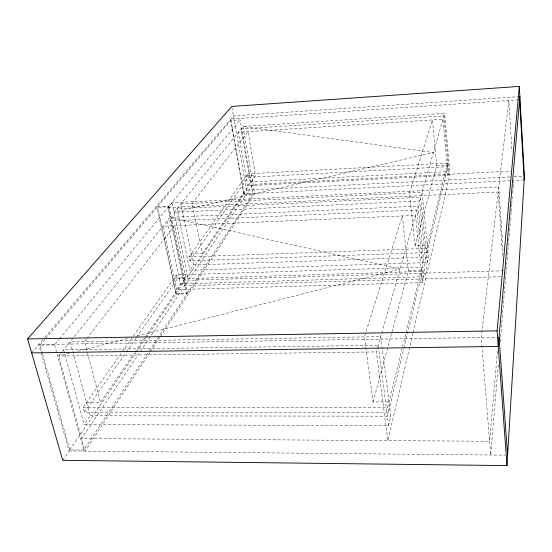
<?xml version="1.0" encoding="UTF-8"?>
<svg xmlns="http://www.w3.org/2000/svg" width="552" height="552" viewBox="0 0 552 552"><rect width="100%" height="100%" fill="white"/><g stroke="black" fill="none" stroke-linecap="round" stroke-linejoin="round"><path stroke-width="0.41" stroke-dasharray="2.76 2.07" d="M498.283 364.941L490.721 455.007L481.24 337.534L508.854 100.512L511.966 151.269M500.222 341.785L510.379 220.834M510.448 219.979L511.097 212.258M511.173 211.402L511.745 204.537M511.821 203.681L512.394 196.816M512.684 193.386L513.112 188.239M513.188 187.383L513.76 180.518L524.172 180.007M497.469 351.175L489.61 441.269L81.572 438.557L253.071 184.389L510.593 171.113M412.903 333.318L387.883 440.593L376.367 351.907L377.554 347.767M413.096 332.483L425.606 278.843L418.085 206.144L170.106 217.274L61.375 352.68M388.58 425.633L390.823 416.18L380.735 336.651L70.166 341.736L90.183 415.808L84.152 424.619L388.58 425.633L378.258 345.31L63.646 349.858L84.152 424.619M422.515 282.665L423.915 276.745L416.967 210.036L167.09 221.041L180.518 283.887L176.633 289.565L422.515 282.665L415.442 215.37L162.944 226.203L176.633 289.565M427.282 262.573L428.587 257.08L422.032 192.337L180.863 203.888L193.462 264.988L189.84 270.273L427.282 262.573L420.617 197.278L177.013 208.677L189.84 270.273M447.962 175.426L448.866 171.617L443.911 115.879L241.058 128.933L250.304 181.967L247.751 185.7L447.962 175.426L442.945 119.266L238.36 132.287L247.751 185.7M403.919 348.098L422.501 271.439L422.052 267.175L176.412 274.903L83.104 407.424L84.394 412.151L388.366 412.268L403.719 348.933M427.069 252.588L447.9 166.669L447.575 163.095L247.524 173.901L189.094 256.887L189.909 260.799L427.069 252.588L426.648 248.441L447.575 163.095M388.366 412.268L387.718 407.203L422.052 267.175M373.097 401.939L408.397 270.908L402.304 215.935L364.354 336.92L373.097 401.939L389.015 401.911M415.152 245.819L436.715 165.793L432.409 119.936L409.515 192.938L415.152 245.819L427.4 245.378M377.789 346.939L418.085 206.144M419.548 201.018L444.622 113.395L243.025 126.477L174.101 212.306L419.548 201.018L426.951 273.095L450.004 174.239L444.622 113.395M149.944 352.466L85.056 451.108L58.684 356.033L60.837 353.349M150.42 351.748L159.894 337.348M160.363 336.623L254.624 193.345L243.025 126.477L433.417 152.566L174.101 212.306M42.601 354.232L69.828 449.901L83.752 450.032L148.888 351.445M149.364 350.727L186.921 293.878L168.477 206.793L156.968 207.338L45.588 338.597M187.342 293.236L253.016 193.835L240.141 119.901L230.632 120.536L157.444 206.779L176.233 293.54L187.342 293.236L168.94 206.234L240.141 119.901M62.742 460.32L69.11 450.956L38.771 344.531L496.51 337.293M69.828 449.901L136.123 352.486M136.606 351.776L145.797 338.266M146.28 337.555L175.798 294.175L156.968 207.338M176.233 293.54L243.777 194.29L230.632 120.536M510.317 180.69L244.067 193.862L246.592 190.15L232.082 108.013M86.581 402.491L100.54 402.463L134.412 352.859M134.895 352.155L144.576 337.983M145.059 337.272L185.707 277.753L174.736 225.692L87.112 338.114M202.253 253.527L255.541 175.488L248.02 131.673L192.151 203.343L202.253 253.527L191.178 253.927M84.394 412.151L125.677 352.935M126.166 352.231L135.999 338.135M136.489 337.431L177.275 278.919L176.412 274.903M189.909 260.799L248.124 177.302L247.524 173.901M86.581 338.79L84.47 341.502L100.54 402.463M42.366 353.404L40.02 345.159L54.551 344.931L58.933 339.618M59.478 338.956L168.477 206.793M500.526 276.683L184.637 285.805L168.056 207.607L172.086 202.715L498.78 186.949L503.086 250.235M40.02 345.159L45.029 339.252M31.643 352.9L42.828 339.77M45.064 337.141L233.475 115.885L519.025 96.628M69.531 353.266L58.684 356.033L376.367 351.907M77.88 351.141L128.795 338.176M137.144 336.051L400.062 269.107L170.106 217.274M518.749 99.857L230.757 119.08L244.067 193.862M246.047 175.998L255.541 175.488M436.715 165.793L447.051 165.241M248.124 177.302L447.9 166.669M250.304 181.967L448.866 171.617M246.592 190.15L509.779 176.916M514.078 176.695L522.682 176.267M243.777 194.29L253.016 193.835M157.444 206.779L168.94 206.234M168.056 207.607L498.187 192.034L502.686 257.798M189.094 256.887L426.648 248.441M193.462 264.988L428.587 257.08M174.156 278.104L185.707 277.753M408.397 270.908L421.238 270.514M177.275 278.919L422.501 271.439M503.617 270.784L188.363 280.278L172.086 202.715M180.518 283.887L423.915 276.745M175.798 294.175L186.921 293.878M83.104 407.424L387.718 407.203M90.183 415.808L390.823 416.18M69.11 450.956L505.073 455.145M54.551 344.931L83.752 450.032"/><path stroke-width="0.83" d="M506.984 465.584L524.4 176.178L519.315 86.416L231.805 106.439L27.6 338.928L62.742 460.32L506.984 465.584L497.117 330.855L519.315 86.416M519.887 96.565L498.256 346.449L31.643 352.9M27.6 338.928L497.117 330.855M499.056 337.251L507.605 455.172M519.604 99.795L524.172 180.007"/></g></svg>
